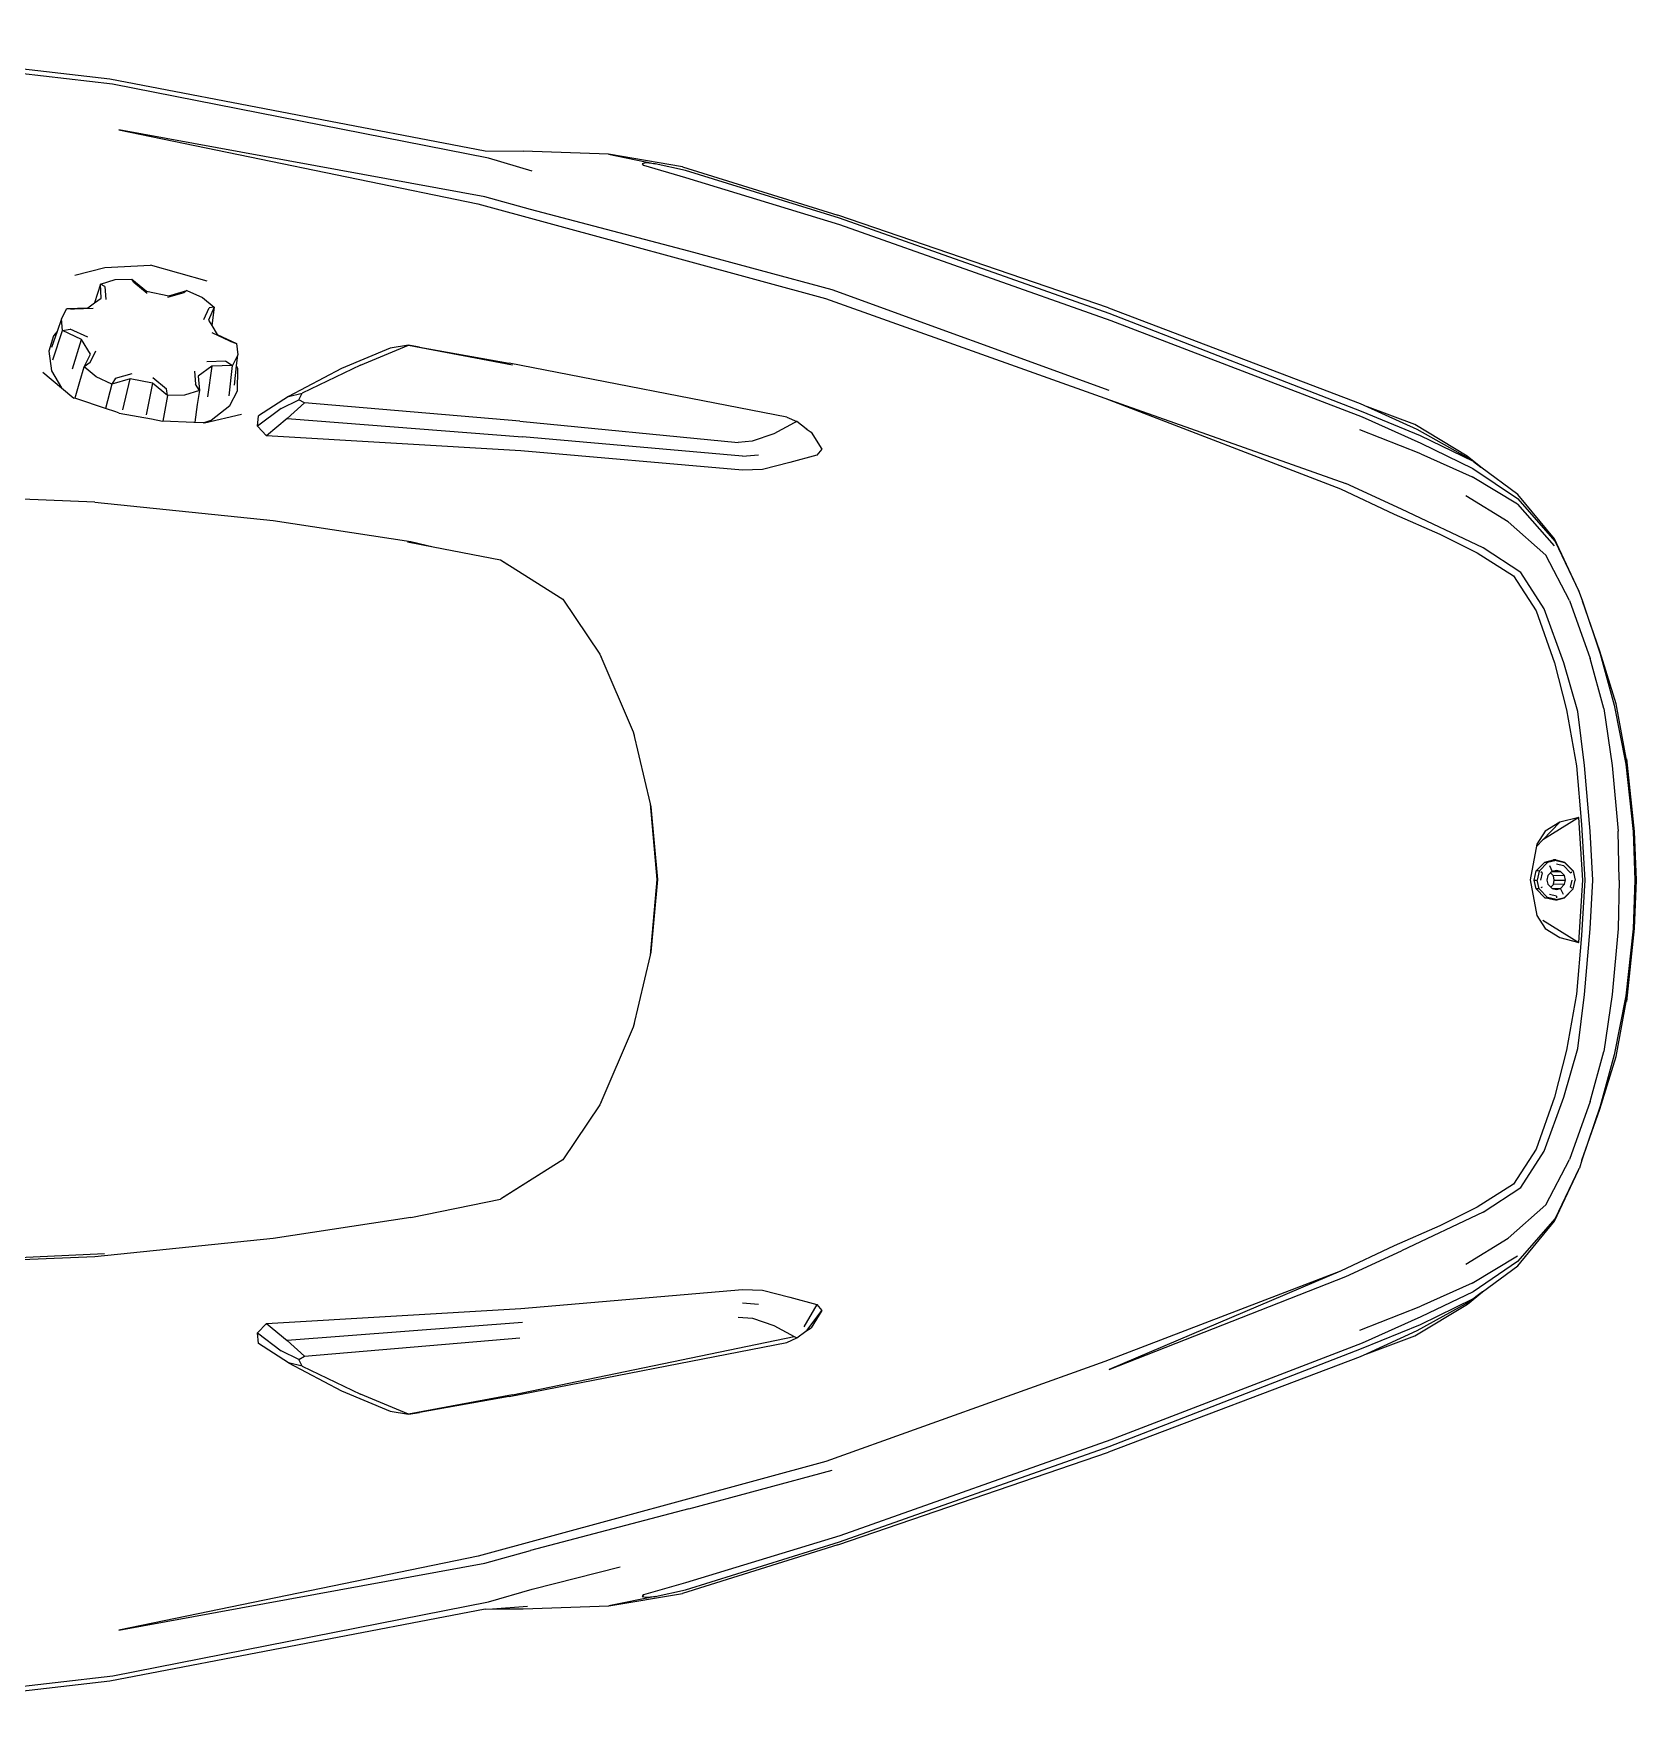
# Model space of a CAD drawing. Extents: x 36536 to 256213, y 18389 to 106449.
# Drawn here: x 206843 to 207800, y 101170 to 102181 of the extents above; entities that cross this region are included whole.
import ezdxf

# ---------------------------------------------------------------- set-up
doc = ezdxf.new("R2010")
doc.units = 0
doc.header["$LTSCALE"] = 1000
doc.header["$MEASUREMENT"] = 0
doc.layers.add('W-STEEL_KEEL钢龙骨', color=5, linetype='Continuous')
doc.layers.add('WINDOW', color=4, linetype='Continuous')

# ---------------------------------------------------------------- blocks, each defined once
blk = doc.blocks.new('摩托艇')
at = {"layer": 'WINDOW', "color": 4}
for p, q in [((-786, 186), (-759.2, -47.2)), ((-756, -48.9), (-782.8, 185.6)), ((-506.2, -38.3), (-515.5, 184.7)), ((221.6, 185.5), (194.8, -49)), ((198, -47.2), (224.8, 186)), ((-57.4, -44.1), (-46.9, 173.8)), ((-55.6, -38.3), (-46.9, 173.8)), ((-583.9, -7.1), (-574.6, -18.3)), ((-615.8, -18.4), (-621.9, -21.6)), ((-615.8, -18.4), (-608.2, -15.8)), ((-608.8, -19), (-615.8, -18.4)), ((-608.8, -19), (-609.6, -23.6)), ((-591.4, -13.1), (-608.8, -19)), ((-603.5, -30.3), (-608.8, -19)), ((-608.2, -15.8), (-598.6, -12.4)), ((-608.2, -15.8), (-605.6, -13.5)), ((-605.6, -13.5), (-596.5, -10.7)), ((-596.5, -10.7), (-584.7, -12.3)), ((-584.7, -12.3), (-574.6, -18.3)), ((-574.6, -18.3), (-568.5, -25.8)), ((-641.9, -26.4), (-646.5, -44.3)), ((-621.9, -21.6), (-622.3, -34)), ((-621.9, -21.6), (-621.6, -25.9)), ((-621.9, -37.3), (-621.6, -25.9)), ((-604.8, -34), (-609.6, -23.6)), ((-585.9, -24.9), (-603.5, -30.3)), ((-578.3, -29.3), (-587.1, -31.9)), ((-568.7, -26.5), (-578.3, -29.3)), ((-568, -27.4), (-568.5, -25.8)), ((-562.2, -44.7), (-568, -27.4)), ((-636.6, -41.6), (-625.3, -38.1)), ((-625.3, -38.1), (-628.2, -42.1)), ((-622.3, -34), (-625.3, -38.1)), ((-594.7, -35.6), (-603.5, -30.3)), ((-589.7, -35.4), (-596.7, -38.8)), ((-587.1, -31.9), (-594.7, -35.6)), ((-589.7, -35.4), (-587.1, -31.9)), ((-581.1, -39), (-587.1, -31.9)), ((-576.8, -48.4), (-581.1, -39)), ((-506.2, -38.3), (-495.3, -144.7)), ((-66.5, -144.7), (-55.6, -38.3)), ((-759.2, -47.2), (-716.2, -271.4)), ((-711.8, -273.4), (-756, -48.9)), ((-646.5, -44.3), (-647.8, -71.5)), ((-639.3, -50.3), (-639.5, -60.4)), ((-636.6, -41.6), (-639.3, -50.3)), ((-635.1, -44.3), (-636.6, -41.6)), ((-628.2, -42.1), (-636.6, -41.6)), ((-635.1, -44.3), (-627.4, -44.8)), ((-580.3, -50.6), (-576.8, -48.4)), ((-580, -59.3), (-576.8, -48.4)), ((-576.8, -48.4), (-562.2, -44.7)), ((-560.2, -50.7), (-562.2, -44.7)), ((194.8, -49), (150.6, -273.4)), ((155, -271.4), (198, -47.2)), ((-688.7, -271.3), (-728.7, -52.6)), ((-728.7, -52.6), (-684.4, -267.1)), ((-637.7, -61.5), (-639.5, -60.4)), ((-639.5, -60.4), (-632.4, -69.2)), ((-580.3, -50.6), (-583.2, -60.5)), ((-561.4, -54.9), (-580, -59.3)), ((-577.3, -72.7), (-580, -59.3)), ((-559.5, -52.7), (-560.2, -50.7)), ((-559.5, -52.7), (-556, -72)), ((123.2, -267.2), (167.4, -52.6)), ((167.4, -52.6), (127.4, -271.3)), ((-637.7, -61.5), (-631.2, -69.6)), ((-632.4, -69.2), (-629.6, -82.5)), ((-577.3, -72.7), (-558.5, -68.9)), ((-638.3, -105.3), (-647.8, -71.5)), ((-580.7, -72.9), (-574, -81)), ((-570, -81.7), (-577.3, -72.7)), ((-570, -81.7), (-554.7, -78.8)), ((-556, -72), (-554.7, -78.7)), ((-554.7, -78.8), (-554.7, -78.7)), ((-553.9, -97.3), (-554.7, -78.8)), ((-629.6, -82.5), (-632.7, -93.2)), ((-628.7, -81.8), (-631.5, -91.6)), ((-570, -81.7), (-574, -81)), ((-570.2, -91.9), (-570, -81.7)), ((-632.7, -93.2), (-631.5, -91.6)), ((-632.7, -93.2), (-628.6, -102.5)), ((-587.6, -108.1), (-581.5, -100)), ((-584.6, -97.8), (-576.8, -98.4)), ((-581.5, -100), (-573, -100.7)), ((-573, -100.7), (-576.8, -98.4)), ((-573, -100.7), (-570.2, -91.9)), ((-573, -100.7), (-564.7, -99.4)), ((-564.7, -99.4), (-554.1, -97.9)), ((-553.7, -103), (-553.9, -97.3)), ((-628.6, -102.5), (-622.7, -109.6)), ((-622.7, -109.6), (-615.1, -106.1)), ((-622.7, -109.6), (-622.3, -106.6)), ((-622.7, -109.6), (-611.9, -108.1)), ((-615.4, -103.4), (-622.3, -106.6)), ((-615.1, -106.1), (-611.9, -108.1)), ((-611.9, -108.1), (-606.4, -111.4)), ((-602.5, -118.8), (-607.4, -108.3)), ((-590.5, -116.6), (-590.1, -105.2)), ((-588, -120.5), (-587.6, -108.1)), ((-587.6, -108.1), (-569.3, -105.6)), ((-555.3, -107.8), (-564.1, -118.9)), ((-553.6, -103.7), (-558.8, -125.9)), ((-553.7, -103), (-555.3, -107.8)), ((-553.6, -103.7), (-553.7, -103)), ((-606.4, -111.4), (-601.1, -122.8)), ((-602.5, -118.8), (-601.1, -122.8)), ((-594.2, -123.6), (-588, -120.5)), ((-590.5, -116.6), (-588, -120.5)), ((-569.8, -118.5), (-588, -120.5)), ((-564.1, -118.9), (-572.7, -123.5)), ((-601.1, -122.8), (-594.2, -123.6)), ((-587.7, -122.9), (-594.2, -123.6)), ((-576.2, -121.7), (-587.7, -122.9)), ((-586, -123.7), (-587.7, -122.9)), ((-572.7, -123.5), (-586, -123.7)), ((-569.5, -153.9), (-557.8, -136)), ((-562.3, -149.6), (-551.6, -135.5)), ((-551.6, -135.5), (-557.8, -136)), ((-556.2, -153.2), (-545.9, -140.7)), ((-545.9, -140.7), (-551.6, -135.5)), ((-536.9, -292.8), (-545.9, -140.7)), ((-15.7, -140.7), (-24.7, -292.8)), ((-10.1, -135.5), (-15.7, -140.7)), ((-15.7, -140.7), (-5.5, -153.2)), ((-3.8, -136), (-10.1, -135.5)), ((-10.1, -135.5), (0.6, -149.6)), ((7.8, -153.9), (-3.8, -136)), ((-562.3, -149.6), (-567.5, -160.1)), ((-495.3, -144.7), (-482.8, -227.1)), ((-79, -227.1), (-66.5, -144.7)), ((5.8, -160.1), (0.6, -149.6)), ((-586.2, -185.5), (-569.5, -153.9)), ((-569.5, -153.9), (-571.4, -162)), ((-567.5, -160.1), (-571.4, -162)), ((-565.6, -163.5), (-567.5, -160.1)), ((-556.2, -153.2), (-565.6, -163.5)), ((-556.2, -153.2), (-545.4, -293.7)), ((-16.2, -293.8), (-5.5, -153.2)), ((3.9, -163.5), (-5.5, -153.2)), ((5.8, -160.1), (3.9, -163.5)), ((9.7, -162), (5.8, -160.1)), ((7.8, -153.9), (24.5, -185.5)), ((9.7, -162), (7.8, -153.9)), ((-588.1, -197), (-571.4, -162)), ((-554.6, -292.2), (-565.6, -163.5)), ((3.9, -163.5), (-7.1, -292.2)), ((9.7, -162), (26.5, -197)), ((-598.2, -214.7), (-586.2, -185.5)), ((24.5, -185.5), (36.7, -214.7)), ((-588.1, -197), (-600, -225.6)), ((38.4, -225.6), (26.5, -197)), ((-600, -225.6), (-598.2, -214.7)), ((36.7, -214.7), (38.4, -225.6)), ((-598.9, -232.1), (-600, -225.6)), ((-600, -225.6), (-588.4, -287.7)), ((-598.9, -232.1), (-589.4, -285.8)), ((-482.8, -227.1), (-479.7, -240.3)), ((-482.6, -225), (-479.7, -240.3)), ((-79, -227.1), (-89.9, -280.5)), ((26.9, -287.7), (38.4, -225.6)), ((27.9, -285.8), (37.4, -232.1)), ((38.4, -225.6), (37.4, -232.1)), ((-479.7, -240.3), (-471.9, -280.5)), ((-716.2, -271.4), (-715.9, -294.1)), ((-681.1, -298.4), (-688.7, -271.3)), ((-684.4, -267.1), (-628, -474.8)), ((66.7, -474.9), (123.2, -267.2)), ((127.4, -271.3), (119.9, -298.4)), ((155, -271.4), (154.7, -275.7)), ((-704.1, -299.4), (-711.8, -273.4)), ((-471.9, -280.5), (-469.1, -285)), ((-471.9, -280.5), (-468.5, -285.9)), ((-113.4, -317.8), (-89.9, -280.5)), ((-92.7, -285), (-89.9, -280.5)), ((150.6, -273.4), (142.9, -299.4)), ((154.7, -275.7), (153.1, -296.7)), ((154.7, -275.7), (154.7, -294.1)), ((-557.1, -451.6), (-589.4, -285.8)), ((-554.6, -292.2), (-542, -422.6)), ((-525.4, -425.1), (-536.9, -292.8)), ((-469.1, -285), (-468.5, -285.9)), ((-468.5, -285.9), (-448.4, -317.8)), ((-113.4, -317.8), (-92.7, -285)), ((-24.7, -292.8), (-36.1, -425.1)), ((26.9, -287.7), (-7.9, -455.9)), ((27.9, -285.8), (-4.4, -451.6)), ((-714.1, -345.1), (-715.9, -294.1)), ((-656.2, -393.1), (-681.1, -298.4)), ((-533.7, -425.1), (-545.4, -293.7)), ((95, -393.1), (119.9, -298.4)), ((142.9, -299.4), (129.7, -352.1)), ((154.7, -294.1), (153, -345.2)), ((-448.4, -317.8), (-415.4, -340)), ((-146.4, -340), (-113.4, -317.8)), ((-415.4, -340), (-369.1, -359.8)), ((-415.4, -340), (-414, -340.7)), ((-192.7, -359.8), (-146.4, -340)), ((-147.8, -340.7), (-146.4, -340)), ((-714.1, -345.1), (-708.4, -372.9)), ((-706.6, -389.3), (-714.1, -345.1)), ((153, -345.2), (145.6, -389.3)), ((147.3, -372.9), (153, -345.2)), ((-369.1, -359.8), (-326.1, -370)), ((-369.1, -359.8), (-367.2, -360.4)), ((-235.7, -370), (-192.7, -359.8)), ((-194.6, -360.4), (-192.7, -359.8)), ((-708.9, -367.2), (-708.4, -365.1)), ((-708.4, -372.9), (-708.9, -367.2)), ((-708.4, -365.1), (-707.5, -365.8)), ((-708.4, -365.1), (-707.5, -365.9)), ((-704.5, -391), (-708.4, -372.9)), ((-707.5, -365.8), (-707.5, -365.9)), ((-707.5, -365.9), (-700.3, -391.1)), ((-326.1, -370), (-280.9, -374)), ((-326.1, -370), (-324.3, -370.3)), ((-324.3, -370.3), (-280.9, -374.3)), ((-280.9, -374), (-235.7, -370)), ((-280.9, -374.3), (-237.5, -370.3)), ((-237.5, -370.3), (-235.7, -370)), ((139.2, -391.1), (146.3, -366)), ((147.3, -372.9), (143.4, -391)), ((146.3, -366), (147.3, -365.1)), ((146.3, -366), (146.4, -365.8)), ((146.4, -365.8), (147.3, -365.1)), ((147.3, -365.1), (147.7, -367.2)), ((147.7, -367.2), (147.3, -372.9)), ((-706.6, -389.3), (-677.7, -482)), ((-675.9, -483), (-704.5, -391)), ((-700.3, -391.1), (-672.2, -483.1)), ((-633.1, -478.6), (-656.2, -393.1)), ((95, -393.1), (71.9, -478.6)), ((111.1, -483.2), (139.2, -391.1)), ((143.4, -391), (114.8, -483)), ((116.6, -482.1), (145.6, -389.3)), ((-542.7, -431), (-542, -422.6)), ((-19.5, -422.6), (-18.9, -431.1)), ((-547.1, -443.9), (-542.7, -431)), ((-533.7, -425.1), (-534.6, -434.7)), ((-525.9, -437), (-525.4, -425.1)), ((-36.1, -425.1), (-35.6, -437.1)), ((-27, -434.7), (-27.9, -425.1)), ((-18.9, -431.1), (-14.4, -443.9)), ((-553.6, -455.9), (-547.1, -443.9)), ((-530, -453.5), (-525.9, -437)), ((-35.6, -437.1), (-31.5, -453.5)), ((-14.4, -443.9), (-7.9, -455.9)), ((-557.1, -451.6), (-557.1, -451.6)), ((-557.1, -451.6), (-554.4, -457.5)), ((-534.4, -469.5), (-530, -453.5)), ((-31.5, -453.5), (-27, -469.5)), ((-4.4, -451.6), (-7.1, -457.5)), ((-4.4, -451.6), (-4.4, -451.6)), ((-554.4, -457.5), (-553.6, -455.9)), ((-550, -463.1), (-554.4, -457.5)), ((-550, -463.1), (-548.2, -466.1)), ((-549.6, -463.7), (-550, -463.1)), ((-27, -469.5), (-13.8, -461.7)), ((-11.8, -463.7), (-23.4, -472.5)), ((-11.2, -462.9), (-13.2, -466.1)), ((-11.2, -462.9), (-11.8, -463.7)), ((-7.1, -457.5), (-11.2, -462.9)), ((-7.9, -455.9), (-7.1, -457.5)), ((-628, -474.8), (-568.4, -641.5)), ((-548.2, -466.1), (-538, -472.5)), ((-538, -472.5), (-534.4, -469.5)), ((-27, -469.5), (-23.4, -472.5)), ((-23.4, -472.5), (-13.2, -466.1)), ((7.1, -641.6), (66.7, -474.9)), ((-622.3, -643.7), (-677.7, -482)), ((-618.9, -644.2), (-675.9, -483)), ((-672.2, -483.1), (-614.9, -645.1)), ((-573, -644.2), (-633.1, -478.6)), ((53.8, -645.1), (111.1, -483.2)), ((114.8, -483), (57.8, -644.2)), ((116.6, -482.1), (61.2, -643.7)), ((-622.3, -643.7), (-565.3, -794.1)), ((-560.4, -794.9), (-618.9, -644.2)), ((-614.9, -645.1), (-557.2, -795.2)), ((-568.4, -641.5), (-514.3, -782.3)), ((-568.4, -641.5), (-517.5, -785.5)), ((-46.9, -782.3), (7.1, -641.6)), ((-46.9, -782.3), (11.8, -644.2)), ((11.8, -644.2), (-43.8, -785.5)), ((-3.9, -795.2), (53.8, -645.1)), ((57.8, -644.2), (-0.7, -794.9)), ((4.2, -794.1), (61.2, -643.7)), ((-502.1, -818.8), (-517.5, -785.5)), ((-514.3, -782.3), (-499.1, -814.4)), ((-62.1, -814.4), (-46.9, -782.3)), ((-43.8, -785.5), (-59.1, -818.8)), ((-565.3, -794.1), (-563.3, -798.4)), ((-552.6, -826.7), (-563.3, -798.4)), ((-563.3, -798.4), (-549.8, -828)), ((-546, -830.1), (-560.4, -794.9)), ((-557.2, -795.2), (-541.5, -830.3)), ((-535.2, -830.3), (-549.4, -793.9)), ((-11.7, -793.9), (-26, -830.4)), ((-19.6, -830.4), (-3.9, -795.2)), ((-0.7, -794.9), (-15.1, -830.2)), ((-11.3, -828), (2.4, -798)), ((2.4, -798), (-8.4, -826.7)), ((2.4, -798), (4.2, -794.1)), ((-499.1, -814.4), (-487.1, -841.6)), ((-74.1, -841.6), (-62.1, -814.4)), ((-533.7, -858.1), (-552.6, -826.7)), ((-549.8, -828), (-532.6, -858.9)), ((-479, -867.5), (-502.1, -818.8)), ((-82.2, -867.5), (-59.1, -818.8)), ((-28.5, -859), (-11.3, -828)), ((-8.4, -826.7), (-27.3, -858.2)), ((-530.5, -861.7), (-546, -830.1)), ((-541.5, -830.3), (-526.5, -861.5)), ((-535.2, -830.3), (-521.4, -861)), ((-39.8, -861), (-26, -830.4)), ((-34.6, -861.6), (-19.6, -830.4)), ((-15.1, -830.2), (-30.6, -861.7)), ((-487.1, -841.6), (-476, -864)), ((-85.2, -864), (-74.1, -841.6)), ((-527.2, -866.1), (-533.7, -858.1)), ((-530.5, -861.7), (-532.6, -858.9)), ((-494.6, -882.6), (-510.1, -857.2)), ((-51.1, -857.2), (-66.6, -882.6)), ((-27.3, -858.2), (-34.6, -867.1)), ((-34.6, -867.1), (-28.5, -859)), ((-530.5, -861.7), (-527.2, -866.1)), ((-510.9, -888.2), (-527.2, -866.1)), ((-526.5, -861.5), (-508.5, -888)), ((-505, -888), (-521.4, -861)), ((-464.3, -890.1), (-479, -867.5)), ((-476, -864), (-462.2, -885.6)), ((-99, -885.6), (-85.2, -864)), ((-82.2, -867.5), (-97, -890.1)), ((-39.8, -861), (-56.1, -888)), ((-52.7, -888), (-34.6, -861.6)), ((-34.6, -867.1), (-50.2, -888.2)), ((-30.6, -861.7), (-34.6, -867.1)), ((-484.3, -910.1), (-510.9, -888.2)), ((-508.5, -888), (-482.7, -910.5)), ((-505, -888), (-480.3, -909.9)), ((-474.7, -905.1), (-494.6, -882.6)), ((-462.2, -885.6), (-441.4, -899.2)), ((-119.9, -899.2), (-99, -885.6)), ((-66.6, -882.6), (-86.6, -905.1)), ((-78.4, -910.5), (-52.7, -888)), ((-50.2, -888.2), (-76.8, -910.1)), ((-442.5, -904.1), (-464.3, -890.1)), ((-441.4, -899.2), (-410.4, -910.2)), ((-309.7, -904.7), (-302, -899.7)), ((-304.6, -903.2), (-300.7, -899.5)), ((-302, -899.7), (-280.7, -895.6)), ((-286, -899.2), (-291.3, -904.4)), ((-280.6, -898), (-286, -899.2)), ((-286, -900.5), (-286, -899.2)), ((-280.7, -895.6), (-259.3, -899.7)), ((-275.3, -899.2), (-280.6, -898)), ((-280.6, -898), (-280.6, -899.2)), ((-275.3, -900.5), (-275.3, -899.2)), ((-269.9, -904.4), (-275.3, -899.2)), ((-259.3, -899.7), (-251.6, -904.7)), ((-150.8, -910.2), (-119.9, -899.2)), ((-97, -890.1), (-118.7, -904.1)), ((-447.5, -919.2), (-474.7, -905.1)), ((-410.4, -915.8), (-442.5, -904.1)), ((-318, -924.7), (-304.6, -903.2)), ((-304.6, -903.2), (-315.1, -913.4)), ((-315.1, -913.4), (-309.7, -904.7)), ((-291.3, -904.4), (-292.6, -909.6)), ((-292.6, -910.9), (-292.6, -909.6)), ((-292.2, -911.1), (-291, -906.1)), ((-291.3, -904.4), (-291.3, -905.7)), ((-291.3, -905.7), (-291, -906.1)), ((-285.8, -901), (-291, -906.1)), ((-289.3, -907.1), (-285.7, -908.8)), ((-286.3, -911.3), (-285.7, -908.8)), ((-285.8, -901), (-286, -900.5)), ((-285.8, -901), (-280.6, -899.8)), ((-285.7, -908.7), (-284.8, -907.8)), ((-285.7, -908.7), (-285.7, -913.7)), ((-285.7, -908.8), (-285.7, -908.7)), ((-284.9, -902.8), (-285.4, -902)), ((-284.9, -902.8), (-280.6, -901.9)), ((-284.8, -907.8), (-283.2, -906.3)), ((-283.1, -909.5), (-284.8, -907.8)), ((-283.2, -906.3), (-280.6, -905.7)), ((-283.2, -916.2), (-283.1, -909.5)), ((-280.6, -910), (-283.1, -909.5)), ((-275.4, -901), (-280.6, -899.8)), ((-280.6, -905.7), (-278.1, -906.3)), ((-278, -909.5), (-280.6, -910)), ((-278.1, -906.3), (-276.4, -907.9)), ((-278.1, -916.2), (-278, -909.5)), ((-276.4, -907.9), (-278, -909.5)), ((-276.4, -907.9), (-275.5, -908.8)), ((-276.3, -902.8), (-275.9, -902)), ((-275.5, -908.8), (-275.5, -913.7)), ((-275.5, -908.8), (-275.5, -908.8)), ((-275.5, -908.8), (-274.9, -911.3)), ((-275.4, -901), (-275.3, -900.5)), ((-275.4, -901), (-270.2, -906.1)), ((-271, -911.3), (-272, -907.1)), ((-269.9, -905.7), (-270.2, -906.1)), ((-269, -911.1), (-270.2, -906.1)), ((-268.7, -909.6), (-269.9, -904.4)), ((-269.9, -904.4), (-269.9, -905.7)), ((-268.6, -910.9), (-268.7, -909.6)), ((-256.6, -903.2), (-243.2, -924.7)), ((-251.6, -904.7), (-246.2, -913.4)), ((-118.7, -904.1), (-150.8, -915.8)), ((-86.6, -905.1), (-113.7, -919.2)), ((-453.8, -924.5), (-484.3, -910.1)), ((-482.7, -910.5), (-453.2, -924.7)), ((-447.5, -919.2), (-412.9, -931.5)), ((-410.4, -910.2), (-382.2, -917.4)), ((-381.2, -924.1), (-410.4, -915.8)), ((-382.2, -917.4), (-348.8, -923.4)), ((-318, -924.7), (-315.1, -913.4)), ((-292.6, -910.9), (-291.3, -916.1)), ((-292.2, -911.1), (-291, -916.2)), ((-286, -921.3), (-291.3, -916.1)), ((-291.3, -916.1), (-291, -916.2)), ((-285.8, -921.3), (-291, -916.2)), ((-290.3, -911.3), (-289.3, -915.5)), ((-284.9, -919.7), (-289.3, -915.5)), ((-285.7, -913.7), (-286.3, -911.3)), ((-283.2, -916.2), (-285.7, -913.7)), ((-284.9, -919.7), (-285.4, -920.5)), ((-280.6, -916.8), (-283.2, -916.2)), ((-280.6, -910), (-280.6, -916.8)), ((-278.1, -916.2), (-280.6, -916.8)), ((-276.3, -919.7), (-280.6, -920.7)), ((-275.5, -913.7), (-278.1, -916.2)), ((-276.3, -919.7), (-275.9, -920.5)), ((-274.9, -911.3), (-275.5, -913.7)), ((-272, -915.5), (-275.5, -913.7)), ((-275.4, -921.3), (-270.2, -916.2)), ((-275.3, -921.3), (-269.9, -916.1)), ((-271, -911.3), (-270, -911.3)), ((-269, -911.1), (-270.2, -916.2)), ((-269.9, -916.1), (-270.2, -916.2)), ((-268.6, -910.9), (-269.9, -916.1)), ((-246.2, -913.4), (-243.2, -924.7)), ((-212.4, -923.4), (-179, -917.4)), ((-150.8, -915.8), (-180, -924.1)), ((-179, -917.4), (-150.8, -910.2)), ((-148.3, -931.5), (-113.7, -919.2)), ((-108, -924.8), (-78.4, -910.5)), ((-76.8, -910.1), (-107.3, -924.6)), ((-453.2, -924.7), (-453.8, -924.5)), ((-453.2, -924.7), (-452.6, -925)), ((-452.6, -925), (-447.2, -926.9)), ((-417.3, -937.3), (-447.2, -926.9)), ((-447.2, -926.9), (-415.6, -937.4)), ((-348.9, -928.2), (-381.2, -924.1)), ((-309.8, -931.5), (-348.9, -928.2)), ((-348.8, -923.4), (-313.8, -926.3)), ((-280.6, -927.1), (-318, -924.7)), ((-313.8, -926.3), (-280.6, -928.3)), ((-286, -921.3), (-280.6, -922.6)), ((-285.8, -921.3), (-286, -921.3)), ((-285.8, -921.3), (-280.6, -922.5)), ((-275.3, -921.3), (-280.6, -922.6)), ((-275.4, -921.3), (-280.6, -922.5)), ((-243.2, -924.7), (-280.6, -927.1)), ((-280.6, -928.3), (-247.4, -926.3)), ((-275.4, -921.3), (-275.3, -921.3)), ((-212.3, -928.2), (-251.4, -931.5)), ((-247.4, -926.3), (-212.4, -923.4)), ((-180, -924.1), (-212.3, -928.2)), ((-145.5, -937.4), (-113.3, -926.6)), ((-113.3, -926.6), (-143.8, -937.3)), ((-113.3, -926.6), (-108.5, -925.1)), ((-108.5, -925.1), (-108, -924.8)), ((-107.3, -924.6), (-108, -924.8)), ((-385.9, -947.1), (-417.3, -937.3)), ((-415.6, -937.4), (-385.1, -945.8)), ((-383.1, -939.7), (-412.9, -931.5)), ((-383.1, -939.7), (-349, -944.6)), ((-280.6, -933), (-309.8, -931.5)), ((-251.4, -931.5), (-280.6, -933)), ((-212.2, -944.6), (-178.1, -939.7)), ((-148.3, -931.5), (-178.1, -939.7)), ((-176.1, -945.8), (-145.5, -937.4)), ((-143.8, -937.3), (-175.2, -947.1)), ((-351.1, -953.4), (-385.9, -947.1)), ((-385.1, -945.8), (-349.7, -952.7)), ((-349, -944.6), (-309.8, -948.2)), ((-280.6, -948.9), (-309.8, -948.2)), ((-280.6, -948.9), (-251.5, -948.2)), ((-251.5, -948.2), (-212.2, -944.6)), ((-211.4, -952.7), (-176.1, -945.8)), ((-175.2, -947.1), (-210.1, -953.4)), ((-353, -953.2), (-309.5, -957.8)), ((-309.6, -957.4), (-351.1, -953.4)), ((-349.7, -952.7), (-309.6, -957.1)), ((-309.6, -957.1), (-280.6, -958.3)), ((-280.6, -958.4), (-309.6, -957.4)), ((-309.5, -957.8), (-280.5, -959)), ((-280.6, -958.3), (-251.5, -957.1)), ((-251.5, -957.4), (-280.6, -958.4)), ((-280.5, -959), (-251.6, -957.8)), ((-251.6, -957.8), (-208.1, -953.2)), ((-251.5, -957.1), (-211.4, -952.7)), ((-210.1, -953.4), (-251.5, -957.4))]:
    blk.add_line(p, q, dxfattribs=at)

msp = doc.modelspace()

# ---------------------------------------------------------------- block references
at = {"layer": 'W-STEEL_KEEL钢龙骨', "xscale": -1, "rotation": 90}
msp.add_blockref('摩托艇', (206841.505, 101394.761), dxfattribs=at)

doc.saveas('drawing.dxf')
